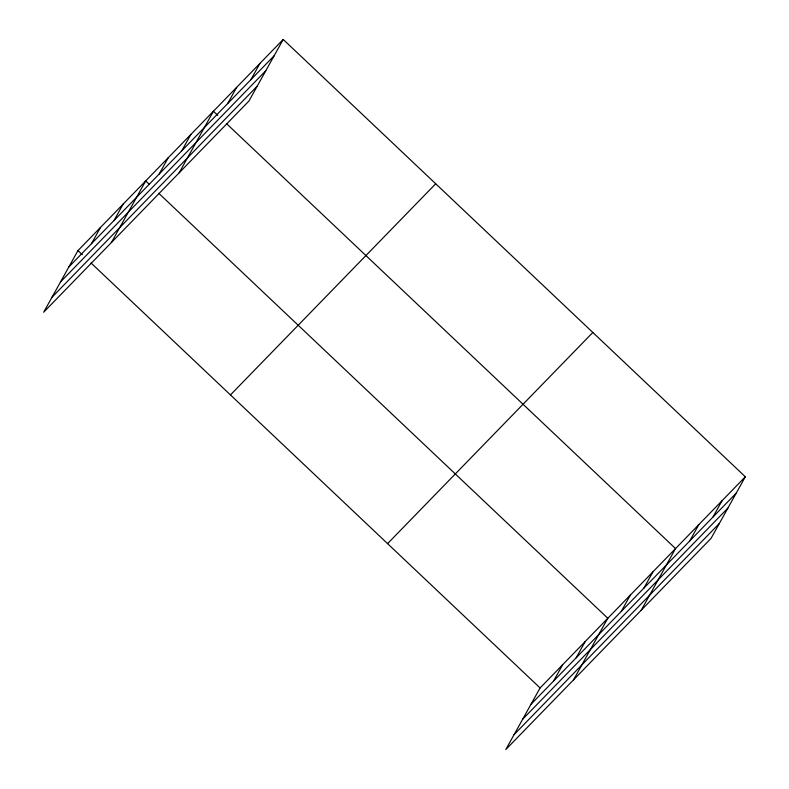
<?xml version="1.0" encoding="UTF-8"?>
<svg xmlns="http://www.w3.org/2000/svg" width="789" height="789" viewBox="0 0 789 789"><rect width="100%" height="100%" fill="white"/><g stroke="black" fill="none" stroke-linecap="round" stroke-linejoin="round"><path stroke-width="1.18" d="M283.212 39.45L77.963 250.606L43.671 312.217L248.92 101.051L283.212 39.45L745.329 476.783L711.037 538.394L505.788 749.55L540.08 687.949L745.329 476.783M91.445 243.712L100.538 227.38M114.03 220.486L123.114 204.154M111.407 242.529L145.699 180.928L149.18 184.222M159.181 174.034L168.274 157.701M181.756 150.807L190.849 134.475M179.142 172.85L213.424 111.249L217.784 115.372M227.597 103.645L236.69 87.313M250.863 79.719L259.956 63.386M553.562 681.055L562.656 664.723M576.138 657.829L585.231 641.487M573.524 679.871L607.806 618.26L158.767 193.295M621.298 611.376L630.381 595.034M643.873 588.14L652.967 571.808M641.25 610.183L675.542 548.582L226.502 123.617M689.714 540.988L698.798 524.646M712.97 517.051L722.063 500.719M68.87 266.948L274.118 55.782M60.556 281.88L265.804 70.724M51.985 297.275L257.244 86.119M230.457 394.934L435.706 183.768M387.577 543.621L592.825 332.465M530.987 704.281L736.236 493.125M522.673 719.223L727.922 508.057M514.103 734.608L719.351 523.452M77.963 250.606L82.322 254.729M91.031 262.984L540.08 687.949"/></g></svg>
